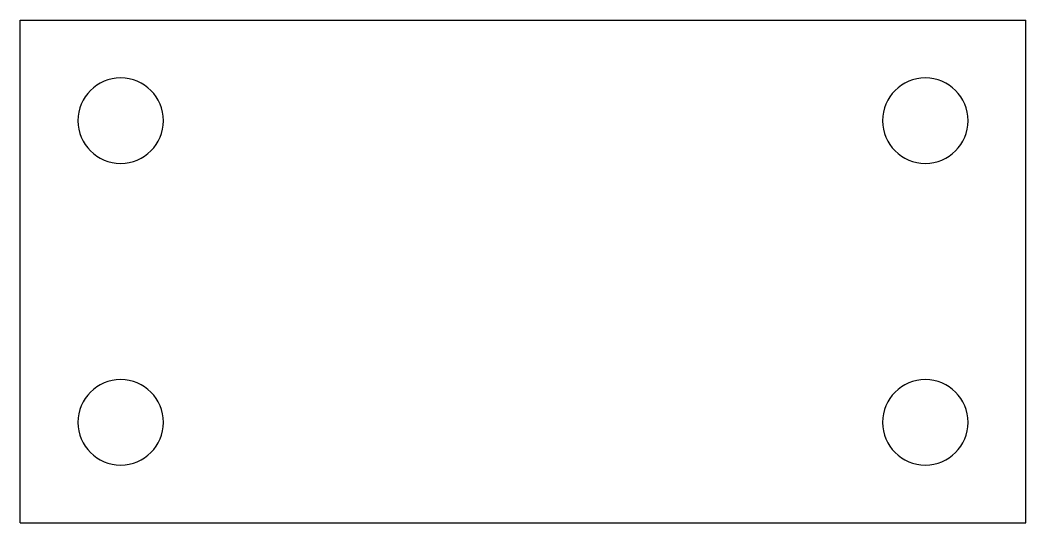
# Model space of a CAD drawing. Header units: millimetres. Extents: x 0 to 40, y 0 to 20.
import ezdxf

# ---------------------------------------------------------------- set-up
doc = ezdxf.new("R2010")
doc.units = ezdxf.units.MM

msp = doc.modelspace()

# ---------------------------------------------------------------- linework, layer by layer
for p, q in [((0, 0), (0, 20)), ((0, 20), (40, 20)), ((40, 0), (40, 20)), ((0, 0), (40, 0))]:
    msp.add_line(p, q)
for centre, start, end in [((4, 16), 0, 180), ((36, 16), 0, 180), ((4, 16), -180, 0), ((36, 16), -180, 0), ((4, 4), 0, 180), ((36, 4), 0, 180), ((4, 4), -180, 0), ((36, 4), -180, 0)]:
    msp.add_arc(centre, 1.7, start, end)

doc.saveas('drawing.dxf')
